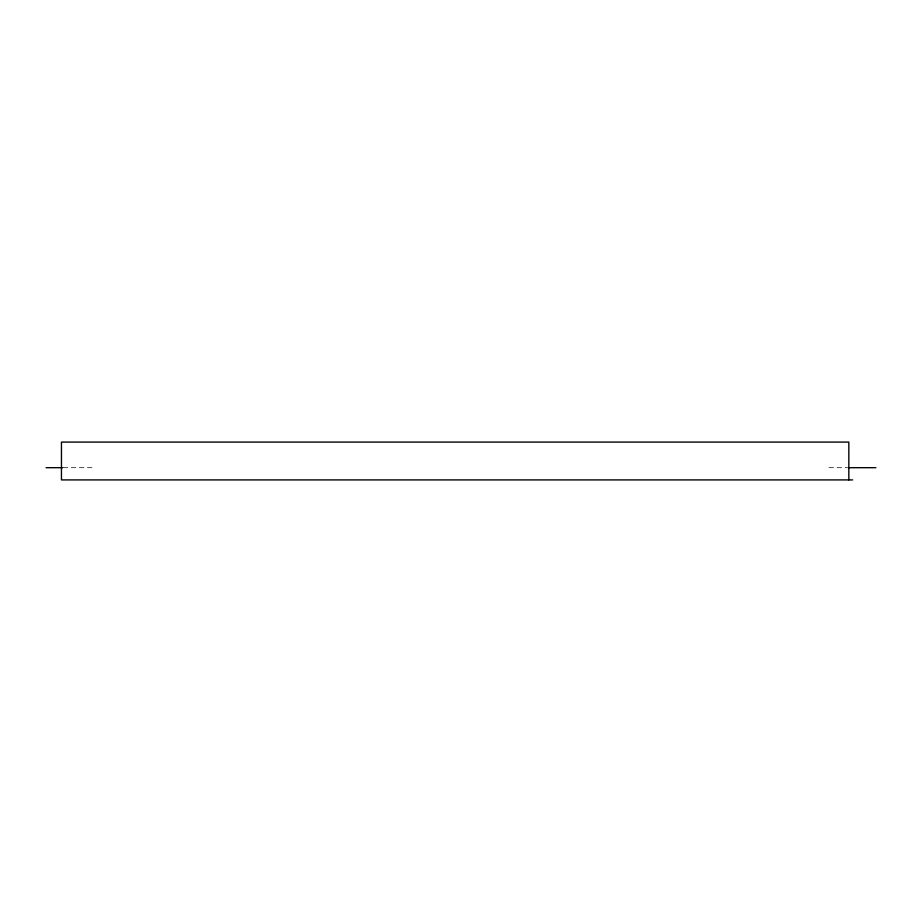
<?xml version="1.0" encoding="UTF-8"?>
<svg xmlns="http://www.w3.org/2000/svg" width="922" height="922" viewBox="0 0 922 922"><rect width="100%" height="100%" fill="white"/><g stroke="black" fill="none" stroke-linecap="round" stroke-linejoin="round"><path stroke-width="0.69" stroke-dasharray="4.61 3.46" d="M63.169 467.685L93.03 467.685M828.97 467.685L847.456 467.685"/><path stroke-width="1.38" d="M46.1 467.685L62.661 467.685M848.298 467.685L875.9 467.685M852.62 479.913L61.451 479.913L61.451 442.087L848.839 442.087L848.839 479.913"/></g></svg>
